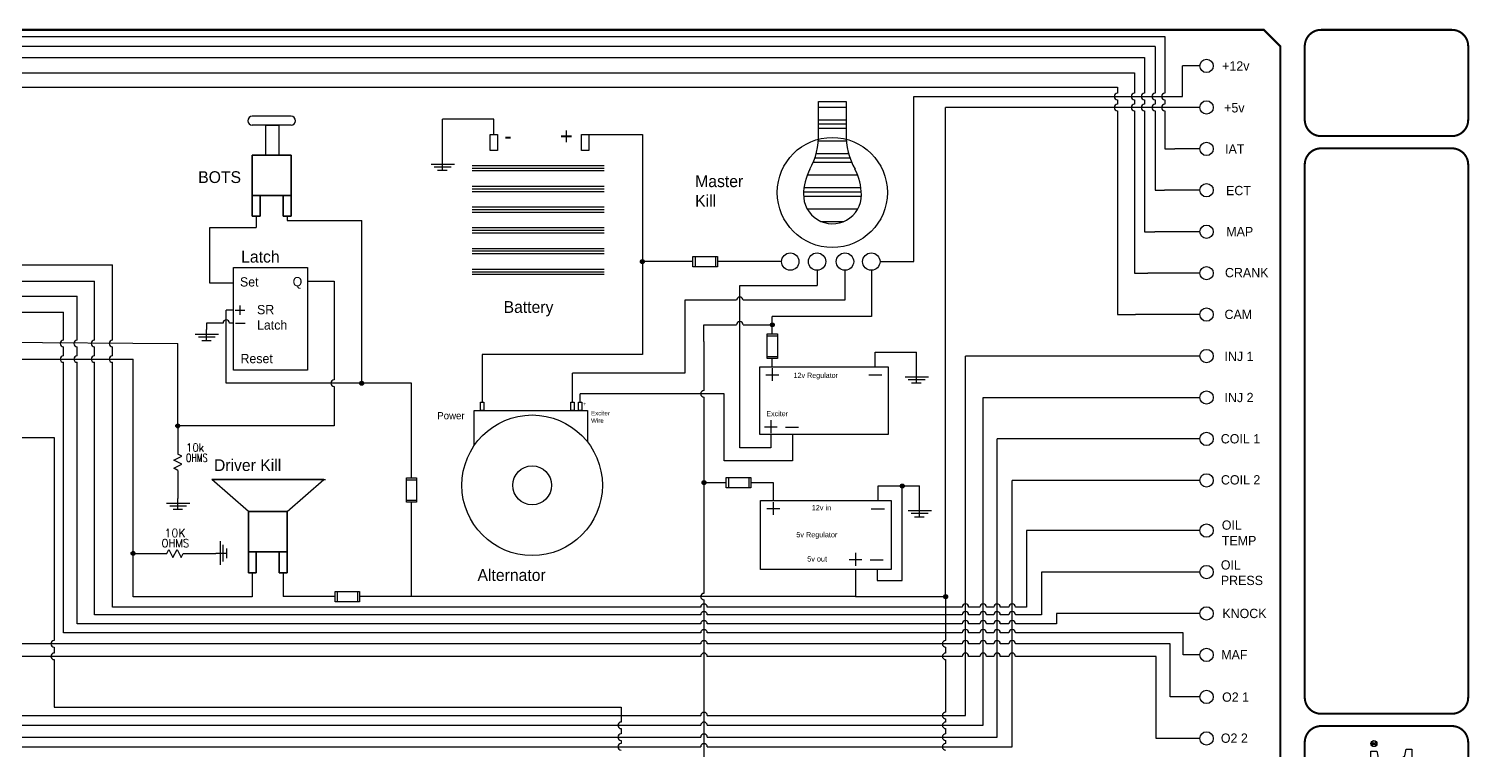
# Model space of a CAD drawing. Header units: inches. Extents: x 0 to 69.5, y 0 to 22.4.
# Drawn here: x 11.45 to 33.48, y 11.41 to 22.44 of the extents above; entities that cross this region are included whole.
import ezdxf
from ezdxf.enums import TextEntityAlignment as Align

# ---------------------------------------------------------------- set-up
doc = ezdxf.new("R2010")
doc.units = ezdxf.units.IN
doc.header["$MEASUREMENT"] = 0
for name, color, linetype in [('Analog', 50, 'Continuous'), ('Annotate', 50, 'Continuous'), ('Digital', 170, 'Continuous'), ('High current', 140, 'Continuous'), ('LAYER_1', 160, 'Continuous'), ('MISC', 7, 'Continuous'), ('Power 12v', 10, 'Continuous'), ('Power 5v', 20, 'Continuous'), ('SYMS', 7, 'Continuous'), ('TAGS', 7, 'Continuous'), ('TITLE', 7, 'Continuous'), ('WIRES', 7, 'Continuous')]:
    doc.layers.add(name, color=color, linetype=linetype)
doc.styles.add('WD', font='romans.shx')

# ---------------------------------------------------------------- blocks, each defined once
blk = doc.blocks.new('AI9-BLK2')
at = {"layer": 'LAYER_1', "color": 7}
blk.add_circle((0, 0), 2.03, dxfattribs=at)
blk.add_open_spline([(1.73, 0), (1.73, -1.02), (0.99, -1.75), (-0.01, -1.75), (-0.99, -1.75), (-1.73, -1.02), (-1.73, 0), (-1.73, 1.01), (-0.99, 1.75), (-0.01, 1.75), (0.99, 1.75), (1.73, 1.01), (1.73, 0)], degree=3, knots=[0, 0, 0, 0, 1, 1, 1, 2, 2, 2, 3, 3, 3, 4, 4, 4, 4], dxfattribs=at)
blk = doc.blocks.new('AI9-BLK1')
at = {"layer": 'LAYER_1', "color": 7}
for points, knots in [([(0.67, -1.05), (0.67, -1.05), (0.18, -0.36), (0.18, -0.36), (0.09, -0.24), (0.03, -0.15), (-0.06, -0.08), (0.29, -0.04), (0.5, 0.15), (0.5, 0.46), (0.5, 0.77), (0.28, 1.05), (-0.15, 1.05), (-0.15, 1.05), (-0.84, 1.05), (-0.84, 1.05), (-0.84, 1.05), (-0.84, -1.05), (-0.84, -1.05), (-0.84, -1.05), (-0.54, -1.05), (-0.54, -1.05), (-0.54, -1.05), (-0.54, -0.11), (-0.54, -0.11), (-0.37, -0.11), (-0.31, -0.16), (-0.2, -0.31), (-0.2, -0.31), (0.3, -1.05), (0.3, -1.05), (0.3, -1.05), (0.67, -1.05), (0.67, -1.05)], [0, 0, 0, 0, 1, 1, 1, 2, 2, 2, 3, 3, 3, 4, 4, 4, 5, 5, 5, 6, 6, 6, 7, 7, 7, 8, 8, 8, 9, 9, 9, 10, 10, 10, 11, 11, 11, 11]), ([(0.17, 0.46), (0.17, 0.16), (-0.08, 0.13), (-0.32, 0.13), (-0.32, 0.13), (-0.54, 0.13), (-0.54, 0.13), (-0.54, 0.13), (-0.54, 0.79), (-0.54, 0.79), (-0.54, 0.79), (-0.22, 0.79), (-0.22, 0.79), (0.06, 0.79), (0.17, 0.66), (0.17, 0.46)], [0, 0, 0, 0, 1, 1, 1, 2, 2, 2, 3, 3, 3, 4, 4, 4, 5, 5, 5, 5])]:
    blk.add_open_spline(points, degree=3, knots=knots, dxfattribs=at)
blk = doc.blocks.new('LOGO')
for points, knots in [([(147.12, 4.68), (147.07, 5.37), (147.05, 6.12), (147.05, 6.92), (147.05, 6.92), (147.05, 41.08), (147.05, 41.08), (143.39, 41.25), (139.27, 41.02), (136.06, 40.68), (136.06, 40.68), (136.06, 36.96), (136.06, 36.96), (137.72, 36.84), (139.61, 36.61), (140.98, 36.38), (140.98, 36.38), (140.99, 36.38), (140.99, 36.38), (140.99, 36.38), (140.99, 26.2), (140.99, 26.2), (139.96, 27.06), (137.95, 28.38), (134.29, 28.38), (127.26, 28.38), (121.99, 22.6), (121.99, 13.79), (121.99, 4.52), (126.57, -0.69), (133.38, -0.69), (137.1, -0.69), (139.61, 1.09), (141.27, 3.09), (141.33, 2.12), (141.61, 0.63), (141.84, 0), (145.22, -0.17), (148.71, 0.06), (151.68, 0.4), (151.68, 0.4), (151.68, 4.12), (151.68, 4.12), (150.22, 4.23), (148.43, 4.45), (147.12, 4.68)], [0, 0, 0, 0, 1, 1, 1, 2, 2, 2, 3, 3, 3, 4, 4, 4, 5, 5, 5, 6, 6, 6, 7, 7, 7, 8, 8, 8, 9, 9, 9, 10, 10, 10, 11, 11, 11, 12, 12, 12, 13, 13, 13, 14, 14, 14, 15, 15, 15, 15]), ([(229.37, 4.57), (229.37, 4.57), (221.51, 15.23), (221.51, 15.23), (221.51, 15.23), (227.98, 23.01), (227.98, 23.01), (229.35, 23.12), (231.27, 23.34), (232.41, 23.63), (232.41, 23.63), (232.41, 27.69), (232.41, 27.69), (232.41, 27.69), (225.02, 27.69), (225.02, 27.69), (225.02, 27.69), (215.2, 15.61), (215.2, 15.61), (215.2, 15.61), (215.2, 41.19), (215.2, 41.19), (211.84, 41.34), (208.17, 41.17), (205.13, 40.88), (205.13, 40.88), (205.13, 36.94), (205.13, 36.94), (206.54, 36.82), (208.02, 36.64), (209.13, 36.45), (209.13, 36.45), (209.13, 4.51), (209.13, 4.51), (207.75, 4.41), (206.35, 4.21), (205.07, 3.95), (205.07, 3.95), (205.07, 0), (205.07, 0), (205.07, 0), (215.2, 0), (215.2, 0), (215.2, 0), (215.2, 14.46), (215.2, 14.46), (215.2, 14.46), (225.55, 0), (225.55, 0), (225.55, 0), (233.71, 0), (233.71, 0), (233.71, 0), (233.71, 3.82), (233.71, 3.82), (232.17, 4.17), (230.63, 4.4), (229.37, 4.57)], [0, 0, 0, 0, 1, 1, 1, 2, 2, 2, 3, 3, 3, 4, 4, 4, 5, 5, 5, 6, 6, 6, 7, 7, 7, 8, 8, 8, 9, 9, 9, 10, 10, 10, 11, 11, 11, 12, 12, 12, 13, 13, 13, 14, 14, 14, 15, 15, 15, 16, 16, 16, 17, 17, 17, 18, 18, 18, 19, 19, 19, 19]), ([(35.2, 4.35), (35.2, 4.35), (22.07, 38.1), (22.07, 38.1), (22.07, 38.1), (16.08, 38.1), (16.08, 38.1), (16.08, 38.1), (3.2, 4.35), (3.2, 4.35), (2.17, 4.23), (0.92, 4), (0, 3.72), (0, 3.72), (0, 0), (0, 0), (0, 0), (13.72, 0), (13.72, 0), (13.72, 0), (13.72, 3.72), (13.72, 3.72), (12.41, 4), (10.86, 4.29), (9.49, 4.4), (9.49, 4.4), (11.09, 8.81), (11.09, 8.81), (11.09, 8.81), (26.77, 8.81), (26.77, 8.81), (26.77, 8.81), (28.39, 4.35), (28.39, 4.35), (27.02, 4.23), (25.77, 4), (24.51, 3.72), (24.51, 3.72), (24.51, 0), (24.51, 0), (24.51, 0), (38.69, 0), (38.69, 0), (38.69, 0), (38.69, 3.72), (38.69, 3.72), (37.89, 3.95), (36, 4.35), (35.2, 4.35)], [0, 0, 0, 0, 1, 1, 1, 2, 2, 2, 3, 3, 3, 4, 4, 4, 5, 5, 5, 6, 6, 6, 7, 7, 7, 8, 8, 8, 9, 9, 9, 10, 10, 10, 11, 11, 11, 12, 12, 12, 13, 13, 13, 14, 14, 14, 15, 15, 15, 16, 16, 16, 16]), ([(12.84, 13.84), (12.84, 13.84), (16.64, 24.31), (16.64, 24.31), (17.79, 27.46), (18.19, 28.83), (18.82, 30.89), (18.82, 30.89), (18.93, 30.89), (18.93, 30.89), (19.56, 28.89), (19.96, 27.52), (21.1, 24.31), (21.1, 24.31), (24.91, 13.84), (24.91, 13.84), (24.91, 13.84), (12.84, 13.84), (12.84, 13.84)], [0, 0, 0, 0, 1, 1, 1, 2, 2, 2, 3, 3, 3, 4, 4, 4, 5, 5, 5, 6, 6, 6, 6]), ([(70.82, 23.06), (70.82, 23.06), (70.82, 27.69), (70.82, 27.69), (70.82, 27.69), (75.28, 27.69), (75.28, 27.69), (75.28, 27.69), (75.28, 34.33), (75.28, 34.33), (75.28, 34.33), (81.35, 36.24), (81.35, 36.24), (81.35, 36.24), (81.35, 27.69), (81.35, 27.69), (81.35, 27.69), (88.04, 27.69), (88.04, 27.69), (88.04, 27.69), (88.04, 23.06), (88.04, 23.06), (88.04, 23.06), (81.35, 23.06), (81.35, 23.06), (81.35, 23.06), (81.35, 8.35), (81.35, 8.35), (81.35, 5.61), (82.09, 4.35), (84.32, 4.35), (85.98, 4.35), (87.47, 5.15), (87.98, 5.49), (87.98, 5.49), (89.7, 0.92), (89.7, 0.92), (88.67, 0.34), (86.5, -0.69), (83.24, -0.69), (77.57, -0.69), (75.28, 2.4), (75.28, 7.38), (75.28, 7.38), (75.28, 23.06), (75.28, 23.06), (75.28, 23.06), (70.82, 23.06), (70.82, 23.06)], [0, 0, 0, 0, 1, 1, 1, 2, 2, 2, 3, 3, 3, 4, 4, 4, 5, 5, 5, 6, 6, 6, 7, 7, 7, 8, 8, 8, 9, 9, 9, 10, 10, 10, 11, 11, 11, 12, 12, 12, 13, 13, 13, 14, 14, 14, 15, 15, 15, 16, 16, 16, 16]), ([(59.65, -0.06), (59.48, 0.63), (59.2, 2.57), (59.14, 3.83), (57.76, 2), (54.9, -0.74), (50.21, -0.74), (44.21, -0.74), (41.98, 3.15), (41.98, 8.07), (41.98, 8.07), (41.98, 22.94), (41.98, 22.94), (40.6, 23.17), (38.77, 23.4), (37.34, 23.51), (37.34, 23.51), (37.34, 27.29), (37.34, 27.29), (40.32, 27.57), (44.38, 27.8), (48.04, 27.63), (48.04, 27.63), (48.04, 9.33), (48.04, 9.33), (48.04, 6.24), (49.13, 4.46), (52.27, 4.46), (55.76, 4.46), (58.39, 7.89), (58.97, 8.64), (58.97, 8.64), (58.97, 23), (58.97, 23), (57.76, 23.17), (56.05, 23.4), (54.62, 23.51), (54.62, 23.51), (54.62, 27.29), (54.62, 27.29), (57.59, 27.69), (61.54, 27.8), (65.03, 27.69), (65.03, 27.69), (65.03, 4.63), (65.03, 4.63), (66.35, 4.4), (68.12, 4.18), (69.61, 4.06), (69.61, 4.06), (69.61, 0.34), (69.61, 0.34), (66.69, 0), (62.97, -0.23), (59.65, -0.06)], [0, 0, 0, 0, 1, 1, 1, 2, 2, 2, 3, 3, 3, 4, 4, 4, 5, 5, 5, 6, 6, 6, 7, 7, 7, 8, 8, 8, 9, 9, 9, 10, 10, 10, 11, 11, 11, 12, 12, 12, 13, 13, 13, 14, 14, 14, 15, 15, 15, 16, 16, 16, 17, 17, 17, 18, 18, 18, 18]), ([(104.75, -0.69), (95.2, -0.69), (91.36, 6.98), (91.36, 13.79), (91.36, 20.6), (95.08, 28.38), (104.64, 28.38), (114.13, 28.38), (118.31, 20.77), (118.31, 13.96), (118.31, 7.21), (114.25, -0.69), (104.75, -0.69)], [0, 0, 0, 0, 1, 1, 1, 2, 2, 2, 3, 3, 3, 4, 4, 4, 4]), ([(104.52, 23.63), (99.6, 23.63), (97.77, 19.45), (97.77, 13.96), (97.77, 8.47), (99.89, 4.12), (104.81, 4.12), (109.78, 4.12), (111.84, 8.24), (111.84, 13.79), (111.84, 19.28), (109.5, 23.63), (104.52, 23.63)], [0, 0, 0, 0, 1, 1, 1, 2, 2, 2, 3, 3, 3, 4, 4, 4, 4]), ([(140.99, 7.61), (140.3, 6.69), (138.18, 4.35), (135.04, 4.35), (130.46, 4.35), (128.46, 8.12), (128.46, 13.84), (128.46, 19.62), (130.92, 23.46), (135.38, 23.46), (138.3, 23.46), (139.9, 22.31), (140.99, 21.34), (140.99, 21.34), (140.99, 7.61), (140.99, 7.61)], [0, 0, 0, 0, 1, 1, 1, 2, 2, 2, 3, 3, 3, 4, 4, 4, 5, 5, 5, 5]), ([(167.59, 4.06), (171.42, 4.06), (173.77, 5.49), (175.03, 6.24), (175.03, 6.24), (177.14, 2.06), (177.14, 2.06), (175.54, 1.09), (172.57, -0.69), (167.19, -0.69), (158.15, -0.69), (153.35, 5.49), (153.35, 14.02), (153.35, 22.48), (158.9, 28.38), (166.45, 28.38), (174.57, 28.38), (178.75, 22.48), (177.89, 12.93), (177.89, 12.93), (159.75, 12.93), (159.75, 12.93), (160.04, 7.89), (162.33, 4.06), (167.59, 4.06)], [0, 0, 0, 0, 1, 1, 1, 2, 2, 2, 3, 3, 3, 4, 4, 4, 5, 5, 5, 6, 6, 6, 7, 7, 7, 8, 8, 8, 8]), ([(172, 17.28), (171.88, 20.77), (170.39, 23.74), (166.33, 23.74), (162.61, 23.74), (160.55, 21.22), (159.92, 17.28), (159.92, 17.28), (172, 17.28), (172, 17.28)], [0, 0, 0, 0, 1, 1, 1, 2, 2, 2, 3, 3, 3, 3]), ([(193.34, 16.37), (190.23, 17.59), (187.77, 18.32), (187.77, 20.51), (187.77, 22.57), (189.85, 23.75), (192.61, 23.75), (194.13, 23.75), (195.63, 23.45), (196.75, 23.05), (196.92, 21.88), (197.07, 20.09), (197.32, 19.59), (197.32, 19.59), (201.33, 19.59), (201.33, 19.59), (201.33, 19.59), (201.33, 26.12), (201.33, 26.12), (200.23, 26.79), (197.13, 28.37), (192.35, 28.37), (186.46, 28.37), (182.17, 24.96), (182.17, 20.07), (182.17, 15.66), (184.93, 13.39), (189.13, 11.89), (193.39, 10.37), (196.74, 9.33), (196.74, 7.16), (196.74, 5.06), (194.96, 3.86), (191.41, 3.86), (189.95, 3.86), (188.14, 4.14), (187.03, 4.55), (186.85, 5.85), (186.59, 7.84), (186.3, 8.37), (186.3, 8.37), (182.29, 8.37), (182.29, 8.37), (182.29, 8.37), (182.29, 1.6), (182.29, 1.6), (182.29, 1.6), (182.29, 1.6), (182.29, 1.6), (184.06, 0.46), (187.46, -0.76), (191.78, -0.76), (198.3, -0.76), (202.45, 2.57), (202.45, 7.83), (202.45, 12.53), (197.83, 14.62), (193.34, 16.37)], [0, 0, 0, 0, 1, 1, 1, 2, 2, 2, 3, 3, 3, 4, 4, 4, 5, 5, 5, 6, 6, 6, 7, 7, 7, 8, 8, 8, 9, 9, 9, 10, 10, 10, 11, 11, 11, 12, 12, 12, 13, 13, 13, 14, 14, 14, 15, 15, 15, 16, 16, 16, 17, 17, 17, 18, 18, 18, 19, 19, 19, 19])]:
    blk.add_open_spline(points, degree=3, knots=knots)
for name, p in [('AI9-BLK2', (237.56, 25.66)), ('AI9-BLK1', (237.76, 25.67))]:
    blk.add_blockref(name, p)
blk = doc.blocks.new('driverkillswitch')
for p, q in [((1.282, 1.585), (-0.621, 1.585)), ((0, 1.045), (-0.621, 1.585)), ((-0.621, 1.585), (1.31, 1.585)), ((0.661, 1.045), (1.282, 1.585))]:
    blk.add_line(p, q)
for points in [[(0, 1.045), (0.661, 1.045), (0.661, 0.357), (0, 0.357)], [(0.661, 1.045), (0, 1.045), (0, 0.357), (0.661, 0.357)], [(0, 0.357), (0.134, 0.357), (0.134, 0), (0, 0)], [(0.134, 0.357), (0, 0.357), (0, 0), (0.134, 0)], [(0.527, 0.357), (0.661, 0.357), (0.661, 0), (0.527, 0)], [(0.661, 0.357), (0.527, 0.357), (0.527, 0), (0.661, 0)]]:
    blk.add_lwpolyline(points, close=True)
blk = doc.blocks.new('latch')
for p, q in [((0.175, -0.676), (0.177, -0.836)), ((0.096, -0.757), (0.258, -0.757)), ((0.1, -0.978), (0.264, -0.978))]:
    blk.add_line(p, q)
blk.add_lwpolyline([(0.069, -0.029), (1.322, -0.029), (1.322, -1.774), (0.069, -1.774)], close=True)
at = {"attachment_point": 1}
for s, width, insert, char_height in [('Set', 0.71646, (0.177, -0.196), 0.1571), ('Q', 0.71646, (1.072, -0.192), 0.157), ('SR \\PLatch', 1.42719, (0.467, -0.667), 0.1571), ('Reset', 0.63335, (0.186, -1.499), 0.1571)]:
    blk.add_mtext_dynamic_manual_height_columns(s, width=width, gutter_width=1, heights=[0], dxfattribs=dict(at, insert=insert, char_height=char_height))
blk = doc.blocks.new('bots')
for p, q in [((0.662, 1.704), (-0.004, 1.704)), ((0.658, 1.546), (0, 1.546))]:
    blk.add_line(p, q)
for points in [[(0.229, 1.546), (0.452, 1.546), (0.452, 1.04), (0.229, 1.04)], [(0, 1.04), (0.658, 1.04), (0.658, 0.355), (0, 0.355)], [(0.658, 1.04), (0, 1.04), (0, 0.355), (0.658, 0.355)], [(0, 0.355), (0.133, 0.355), (0.133, 0), (0, 0)], [(0.133, 0.355), (0, 0.355), (0, 0), (0.133, 0)], [(0.525, 0.355), (0.658, 0.355), (0.658, 0), (0.525, 0)], [(0.658, 0.355), (0.525, 0.355), (0.525, 0), (0.658, 0)]]:
    blk.add_lwpolyline(points, close=True)
for centre, start, end in [((0.003, 1.625), 94.7584, 267.8755), ((0.655, 1.625), 272.1245, 85.2416)]:
    blk.add_arc(centre, 0.079, start, end)
blk = doc.blocks.new('batter')
at = {"layer": 'Power 12v'}
h = blk.add_hatch(dxfattribs=at)
h.set_pattern_fill('PLAST', color=256)
h.set_pattern_definition([(0, (-1.2027, -19.2586), (0, 0.25), []), (0, (-1.2027, -19.22734), (0, 0.25), []), (0, (-1.2027, -19.1961), (0, 0.25), [])])
h.paths.add_polyline_path([(1.596, 1.627), (0, 1.627), (0, 0), (1.596, 0)])
for points in [[(0.219, 1.818), (0.307, 1.818), (0.307, 1.627), (0.219, 1.627)], [(1.323, 1.818), (1.411, 1.818), (1.411, 1.627), (1.323, 1.627)]]:
    blk.add_lwpolyline(points, close=True, dxfattribs=at)
at = {"layer": 'Power 12v', "color": 18, "true_color": 0x000000, "insert": (0.39, 1.902), "char_height": 0.2, "attachment_point": 1}
blk.add_mtext_dynamic_manual_height_columns('-', width=0.76701, gutter_width=1, heights=[0], dxfattribs=at)
at = {"layer": 'Power 12v', "insert": (1.06, 1.9), "char_height": 0.2, "attachment_point": 1}
blk.add_mtext_dynamic_manual_height_columns('+', width=1.07569, gutter_width=1, heights=[0], dxfattribs=at)
blk = doc.blocks.new('KILLL')
h = blk.add_hatch()
h.set_pattern_fill('PLASTI', color=256, scale=1.605277)
h.set_pattern_definition([(0, (-16.73824, -29.14564), (0, 0.401319), []), (0, (-16.73824, -29.09547), (0, 0.401319), []), (0, (-16.73824, -29.0453), (0, 0.401319), []), (0, (-16.73824, -28.8948), (0, 0.401319), [])])
h.paths.add_polyline_path([(0.26, 0.803, 0.004488), (0.26, 0.791, 1), (0.946, 0.791, 0.004488), (0.945, 0.803, 0.96556)])
h.paths.add_polyline_path([(0.766, 1.469), (0.766, 1.134), (0.603, 1.134, -0.403988), (0.945, 0.803, 0.113746), (0.87, 1.094, -0.121129)])
h.paths.add_polyline_path([(0.603, 1.134), (0.439, 1.134), (0.439, 1.469, -0.121129), (0.335, 1.094, 0.113746), (0.26, 0.803, -0.403988)])
h.paths.add_polyline_path([(0.766, 1.469, -0.014513), (0.766, 1.516), (0.766, 1.898), (0.439, 1.898), (0.439, 1.516, -0.014513), (0.439, 1.469), (0.439, 1.134), (0.766, 1.134)])
h = blk.add_hatch()
h.set_pattern_fill('PLAST', color=256, scale=1.605277)
h.set_pattern_definition([(0, (-16.73824, -29.14564), (0, 0.401319), []), (0, (-16.73824, -29.09547), (0, 0.401319), []), (0, (-16.73824, -29.0453), (0, 0.401319), [])])
h.paths.add_polyline_path([(0.766, 1.469, -0.014513), (0.766, 1.516), (0.766, 1.898), (0.439, 1.898), (0.439, 1.516, -0.014513), (0.439, 1.469), (0.439, 1.134), (0.766, 1.134)])
blk.add_lwpolyline([(0.439, 1.443), (0.439, 1.898), (0.766, 1.898), (0.766, 1.454)])
for centre, radius in [((0.601, 0.819), 0.652), ((0.103, 0), 0.103), ((0.42, 0), 0.103), ((0.751, 0), 0.103), ((1.063, 0), 0.103)]:
    blk.add_circle(centre, radius)
for centre, radius, start, end in [((-0.375, 1.492), 0.814, 330.711, 1.6629), ((1.58, 1.492), 0.814, 178.3371, 209.289), ((0.929, 0.785), 0.669, 152.5248, 179.5105), ((0.276, 0.785), 0.669, 0.4895, 27.4752), ((0.603, 0.791), 0.343, 177.9682, 0)]:
    blk.add_arc(centre, radius, start, end)
blk = doc.blocks.new('ALTernator')
blk.add_lwpolyline([(-0.538, 1.014), (-0.538, 1.343), (0.511, 1.343), (0.511, 1.051)])
for points in [[(-0.448, 1.343), (-0.479, 1.343), (-0.479, 1.42), (-0.448, 1.42)], [(0.39, 1.343), (0.359, 1.343), (0.359, 1.42), (0.39, 1.42)], [(0.461, 1.343), (0.43, 1.343), (0.43, 1.42), (0.461, 1.42)]]:
    blk.add_lwpolyline(points, close=True)
for radius in [0.65, 0.18]:
    blk.add_circle((0, 0.65), radius)
at = {"attachment_point": 1}
for s, width, insert, char_height in [('+', 0.3467, (0.472, 1.421), 0.0351), ('Exciter\\PWire', 0.38465, (0.545, 1.338), 0.0414), ('Power', 0.17286, (-0.878, 1.327), 0.0668)]:
    blk.add_mtext_dynamic_manual_height_columns(s, width=width, gutter_width=1, heights=[0], dxfattribs=dict(at, insert=insert, char_height=char_height))
blk = doc.blocks.new('5v reg')
for p, q in [((0.101, 0.976), (0.311, 0.976)), ((0.204, 1.081), (0.206, 0.874)), ((1.781, 0.974), (1.993, 0.974)), ((1.525, 0.263), (1.527, 0.058)), ((1.424, 0.16), (1.63, 0.16)), ((1.762, 0.154), (1.971, 0.154))]:
    blk.add_line(p, q)
blk.add_lwpolyline([(0, 1.104), (2.098, 1.104), (2.098, 0), (0, 0)], close=True)
at = {"layer": 'Annotate', "attachment_point": 1}
for s, insert, char_height in [('12v in', (0.824, 1.033), 0.0842), ('5v Regulator', (0.576, 0.599), 0.08419), ('5v out', (0.752, 0.21), 0.0842)]:
    blk.add_mtext_dynamic_manual_height_columns(s, width=1.49694, gutter_width=1, heights=[0], dxfattribs=dict(at, insert=insert, char_height=char_height))
blk = doc.blocks.new('12v reg')
for p, q in [((0.099, 0.96), (0.306, 0.96)), ((0.2, 1.063), (0.202, 0.859)), ((1.752, 0.958), (1.96, 0.958)), ((0.075, 0.123), (0.281, 0.123)), ((0.176, 0.227), (0.178, 0.022)), ((0.413, 0.118), (0.622, 0.118))]:
    blk.add_line(p, q)
blk.add_lwpolyline([(0, 1.086), (2.064, 1.086), (2.064, 0), (0, 0)], close=True)
at = {"layer": 'Annotate', "char_height": 0.0828, "attachment_point": 1}
for s, insert in [('12v Regulator', (0.544, 0.991)), ('Exciter', (0.105, 0.376))]:
    blk.add_mtext_dynamic_manual_height_columns(s, width=1.49694, gutter_width=1, heights=[0], dxfattribs=dict(at, insert=insert))
blk = doc.blocks.new('Ground')
at = {"layer": 'WIRES'}
for p, q in [((0, -0.164), (0, 0)), ((-0.173, -0.07), (0.185, -0.07)), ((-0.124, -0.112), (0.133, -0.112)), ((-0.073, -0.164), (0.073, -0.164))]:
    blk.add_line(p, q, dxfattribs=at)
blk = doc.blocks.new('Node')
at = {"layer": 'WIRES'}
blk.add_circle((0, 0.322), 0.322, dxfattribs=at)
blk = doc.blocks.new('WDDOT')
for radius in [0.03, 0.0187, 0.00929]:
    blk.add_circle((0, 0), radius)
blk = doc.blocks.new('HFU0')
for p, q in [((-0.188, -0.078), (-0.188, 0.078)), ((-0.188, 0.078), (0.188, 0.078)), ((-0.156, 0.078), (-0.156, -0.078)), ((0.156, 0.078), (0.156, -0.078)), ((0.188, 0.078), (0.188, -0.078)), ((0.188, -0.078), (-0.188, -0.078))]:
    blk.add_line(p, q)
at = {"style": 'WD', "width": 0.7}
for tag, p in [('INST', (0, 0.257)), ('LOC', (0, 0.172)), ('DESC1', (0.007, -0.2)), ('DESC2', (0.007, -0.294)), ('DESC3', (0.007, -0.379))]:
    blk.add_attdef(tag, text='', height=0.0625, dxfattribs=at).set_placement(p, align=Align.CENTER)
at = {"style": 'WD', "flags": 1}
for tag, p in [('X4TERM01', (-0.188, 0)), ('X1TERM02', (0.188, 0))]:
    blk.add_attdef(tag, p, '', height=0.01, dxfattribs=at)
at = {"style": 'WD', "width": 0.7}
blk.add_attdef('RATING1', text='', height=0.0938, dxfattribs=at).set_placement((0, 0), align=Align.MIDDLE_CENTER)
at = {"linetype": 'Continuous', "style": 'WD', "flags": 9}
for tag, p in [('ASSYCODE', (0.156, 0.118)), ('MFG', (0.156, 0.083)), ('CAT', (0.156, 0.102))]:
    blk.add_attdef(tag, text='', height=0.01, dxfattribs=at).set_placement(p, align=Align.CENTER)
at = {"linetype": 'Continuous', "style": 'WD', "flags": 8}
blk.add_attdef('TERM01', text='', height=0.0625, dxfattribs=at).set_placement((-0.25, -0.016), align=Align.TOP_RIGHT)
blk.add_attdef('TERM02', text='', height=0.0625, dxfattribs=at).set_placement((0.25, -0.016), align=Align.TOP_LEFT)
blk = doc.blocks.new('VFU0')
for p, q in [((-0.078, -0.188), (-0.078, 0.188)), ((-0.078, 0.188), (0.078, 0.188)), ((-0.078, 0.156), (0.078, 0.156)), ((0.078, 0.188), (0.078, -0.188)), ((-0.078, -0.156), (0.078, -0.156)), ((0.078, -0.188), (-0.078, -0.188))]:
    blk.add_line(p, q)
at = {"linetype": 'Continuous', "style": 'WD'}
for tag, height, flags, p in [('TERM01', 0.0625, 8, (-0.055, 0.207)), ('ASSYCODE', 0.01, 9, (-0.078, -0.105)), ('MFG', 0.01, 9, (-0.08, -0.088)), ('CAT', 0.01, 9, (-0.08, -0.073))]:
    blk.add_attdef(tag, text='', height=height, dxfattribs=dict(at, flags=flags)).set_placement(p, align=Align.RIGHT)
at = {"style": 'WD', "width": 0.7}
for tag, p in [('INST', (0.185, 0.163)), ('LOC', (0.185, 0.078)), ('DESC1', (0.18, -0.103)), ('DESC2', (0.18, -0.197)), ('DESC3', (0.18, -0.281))]:
    blk.add_attdef(tag, p, '', height=0.0625, dxfattribs=at)
blk.add_attdef('RATING1', text='', height=0.0938, rotation=90, dxfattribs=at).set_placement((0, 0), align=Align.MIDDLE_CENTER)
at = {"color": 7, "style": 'WD', "flags": 1}
for tag, p in [('X2TERM01', (0, 0.188)), ('X8TERM02', (0, -0.188))]:
    blk.add_attdef(tag, p, '', height=0.01, dxfattribs=at)
at = {"linetype": 'Continuous', "style": 'WD', "flags": 8}
blk.add_attdef('TERM02', text='', height=0.0625, dxfattribs=at).set_placement((-0.041, -0.213), align=Align.TOP_RIGHT)
at = {"style": 'WD', "flags": 9}
blk.add_attdef('FAMILY', text='', height=0.01, dxfattribs=at).set_placement((-0.08, -0.036), align=Align.RIGHT)
blk = doc.blocks.new('VRE1')
for p, q in [((-0.062, 0.031), (0.062, 0.094)), ((0.062, -0.031), (-0.062, 0.031)), ((0.062, 0.094), (0, 0.125)), ((-0.062, -0.094), (0.062, -0.031)), ((0, -0.125), (-0.062, -0.094))]:
    blk.add_line(p, q)
at = {"style": 'WD'}
for tag, p, width in [('INST', (0.219, 0.488), 0.7), ('LOC', (0.219, 0.318), 0.7), ('TAG1', (0.127, 0.162), 0.9), ('RATING1', (0.125, 0.006), 0.7), ('RATING2', (0.125, -0.151), 0.7), ('DESC1', (0.129, -0.307), 0.7), ('DESC2', (0.129, -0.463), 0.7)]:
    blk.add_attdef(tag, p, '', height=0.125, dxfattribs=dict(at, width=width))
at = {"linetype": 'Continuous', "style": 'WD', "flags": 8}
blk.add_attdef('TERM01', text='', height=0.125, dxfattribs=at).set_placement((-0.055, 0.144), align=Align.RIGHT)
at = {"style": 'WD', "flags": 9}
blk.add_attdef('FAMILY', (-0.184, 0.08), '', height=0.01, rotation=90, dxfattribs=at)
at = {"linetype": 'Continuous', "style": 'WD', "flags": 9}
for tag, p in [('CAT', (-0.139, 0.105)), ('MFG', (-0.12, 0.103)), ('ASSYCODE', (-0.094, 0.094))]:
    blk.add_attdef(tag, text='', height=0.01, rotation=90, dxfattribs=at).set_placement(p, align=Align.CENTER)
at = {"color": 7, "style": 'WD', "flags": 1}
for tag, p in [('X2TERM01', (0, 0.125)), ('X8TERM02', (0, -0.125))]:
    blk.add_attdef(tag, p, '', height=0.0125, dxfattribs=at)
at = {"linetype": 'Continuous', "style": 'WD', "flags": 8}
blk.add_attdef('TERM02', text='', height=0.125, dxfattribs=at).set_placement((-0.041, -0.151), align=Align.TOP_RIGHT)
blk = doc.blocks.new('HRE1')
for p, q in [((-0.125, 0), (-0.094, 0.062)), ((-0.094, 0.062), (-0.031, -0.062)), ((-0.031, -0.062), (0.031, 0.062)), ((0.031, 0.062), (0.094, -0.062)), ((0.094, -0.062), (0.125, 0))]:
    blk.add_line(p, q)
at = {"style": 'WD'}
for tag, width, p in [('INST', 0.7, (0, 0.888)), ('DESC1', 0.7, (0, 0.562)), ('LOC', 0.7, (0, 0.719)), ('DESC2', 0.7, (0, 0.406)), ('RATING1', 0.9, (0.006, 0.094))]:
    blk.add_attdef(tag, text='', height=0.125, dxfattribs=dict(at, width=width)).set_placement(p, align=Align.CENTER)
blk.add_attdef('TAG1', text='', height=0.125, dxfattribs=at).set_placement((0, 0.25), align=Align.CENTER)
for tag, p, height, flags in [('X4TERM01', (-0.125, 0), 0.0125, 1), ('X1TERM02', (0.125, 0), 0.0125, 1), ('FAMILY', (0.205, 0.152), 0.01, 9)]:
    blk.add_attdef(tag, p, '', height=height, dxfattribs=dict(at, flags=flags))
at = {"linetype": 'Continuous', "style": 'WD', "flags": 9}
for tag, p in [('ASSYCODE', (0.219, 0.062)), ('MFG', (0.228, 0.089)), ('CAT', (0.23, 0.108))]:
    blk.add_attdef(tag, text='', height=0.01, dxfattribs=at).set_placement(p, align=Align.CENTER)
at = {"linetype": 'Continuous', "style": 'WD', "flags": 8}
blk.add_attdef('TERM01', text='', height=0.125, dxfattribs=at).set_placement((-0.219, -0.031), align=Align.TOP_RIGHT)
at = {"style": 'WD', "width": 0.9}
blk.add_attdef('RATING2', text='', height=0.125, dxfattribs=at).set_placement((0.006, -0.188), align=Align.TOP_CENTER)
at = {"linetype": 'Continuous', "style": 'WD', "flags": 8}
blk.add_attdef('TERM02', text='', height=0.125, dxfattribs=at).set_placement((0.219, -0.031), align=Align.TOP_LEFT)

msp = doc.modelspace()

# ---------------------------------------------------------------- linework, layer by layer
at = {"layer": 'Analog'}
for p, q in [((8.56, 22.324), (28.828, 22.324)), ((28.828, 22.324), (28.828, 21.459)), ((28.679, 22.174), (8.914, 22.174)), ((28.679, 22.174), (28.679, 21.459)), ((9.295, 22.002), (28.516, 22.002)), ((28.516, 22.002), (28.516, 21.459)), ((28.516, 21.359), (28.516, 21.291)), ((28.516, 21.191), (28.516, 19.34)), ((28.679, 21.359), (28.679, 21.291)), ((28.679, 21.191), (28.679, 19.974)), ((28.828, 21.359), (28.828, 21.291)), ((28.828, 21.191), (28.828, 20.607)), ((28.828, 20.607), (28.983, 20.607)), ((29.364, 20.607), (28.983, 20.607)), ((28.679, 19.974), (28.825, 19.974)), ((29.364, 19.974), (28.825, 19.974)), ((28.516, 19.34), (28.673, 19.34)), ((29.364, 19.34), (28.673, 19.34)), ((8.089, 18.834), (12.728, 18.834)), ((12.728, 17.68), (12.728, 18.834)), ((23.508, 18.751), (23.508, 18.52)), ((23.934, 18.751), (23.934, 18.291)), ((8.089, 18.587), (12.452, 18.586)), ((12.452, 17.68), (12.452, 18.586)), ((22.325, 17.06), (22.325, 18.52)), ((22.325, 18.52), (23.508, 18.52)), ((8.089, 18.354), (12.186, 18.354)), ((12.186, 17.68), (12.186, 18.354)), ((22.275, 18.291), (21.487, 18.291)), ((21.487, 18.291), (21.487, 17.175)), ((23.934, 18.291), (22.375, 18.291)), ((8.089, 18.114), (11.978, 18.109)), ((11.978, 17.68), (11.978, 18.109)), ((11.978, 17.443), (11.978, 17.58)), ((12.186, 17.443), (12.186, 17.58)), ((12.452, 17.443), (12.452, 17.58)), ((12.728, 17.443), (12.728, 17.58)), ((11.978, 13.206), (11.978, 17.343)), ((12.186, 13.344), (12.186, 17.343)), ((12.452, 13.484), (12.452, 17.343)), ((12.728, 13.601), (12.728, 17.343)), ((19.767, 16.736), (19.768, 17.175)), ((21.487, 17.175), (19.768, 17.175)), ((22.325, 16.034), (22.325, 17.06)), ((22.085, 16.862), (19.885, 16.862)), ((19.885, 16.733), (19.885, 16.862)), ((22.085, 15.839), (22.085, 16.862)), ((22.803, 16.24), (22.803, 16.034)), ((23.13, 16.24), (23.13, 15.839)), ((22.803, 16.034), (22.325, 16.034)), ((23.13, 15.839), (22.085, 15.839)), ((29.364, 14.77), (26.712, 14.77)), ((26.712, 14.77), (26.712, 13.601)), ((29.364, 14.136), (26.942, 14.136)), ((26.942, 14.136), (26.942, 13.484)), ((21.728, 13.484), (12.452, 13.484)), ((21.728, 13.601), (12.728, 13.601)), ((25.727, 13.601), (21.828, 13.601)), ((25.727, 13.484), (21.828, 13.484)), ((26, 13.601), (25.827, 13.601)), ((26, 13.484), (25.827, 13.484)), ((26.211, 13.601), (26.1, 13.601)), ((26.211, 13.484), (26.1, 13.484)), ((26.443, 13.601), (26.311, 13.601)), ((26.443, 13.484), (26.311, 13.484)), ((26.712, 13.601), (26.543, 13.601)), ((26.942, 13.484), (26.543, 13.484)), ((29.364, 13.503), (27.169, 13.503)), ((27.169, 13.503), (27.169, 13.344)), ((21.728, 13.344), (12.186, 13.344)), ((25.727, 13.344), (21.828, 13.344)), ((26, 13.344), (25.827, 13.344)), ((26.211, 13.344), (26.1, 13.344)), ((26.443, 13.344), (26.311, 13.344)), ((27.169, 13.344), (26.543, 13.344)), ((21.728, 13.039), (10.224, 13.039)), ((21.728, 13.206), (11.978, 13.206)), ((25.727, 13.207), (21.828, 13.206)), ((25.727, 13.039), (21.828, 13.039)), ((26, 13.207), (25.827, 13.207)), ((26, 13.039), (25.827, 13.039)), ((26.211, 13.207), (26.1, 13.207)), ((26.211, 13.039), (26.1, 13.039)), ((26.443, 13.207), (26.311, 13.207)), ((26.443, 13.039), (26.311, 13.039)), ((29.109, 13.206), (26.543, 13.207)), ((28.908, 13.039), (26.543, 13.039)), ((28.908, 12.226), (28.908, 13.039)), ((29.109, 12.869), (29.109, 13.206)), ((21.728, 12.847), (10.366, 12.847)), ((25.727, 12.847), (21.828, 12.847)), ((26, 12.847), (25.827, 12.847)), ((26.211, 12.847), (26.1, 12.847)), ((26.443, 12.847), (26.311, 12.847)), ((28.695, 12.847), (26.543, 12.847)), ((28.695, 11.592), (28.695, 12.847)), ((29.364, 12.869), (29.109, 12.869)), ((29.364, 12.226), (28.908, 12.226)), ((29.364, 11.592), (28.695, 11.592))]:
    msp.add_line(p, q, dxfattribs=at)
for centre, start, end in [((28.516, 21.409), 90, 270), ((28.679, 21.409), 90, 270), ((28.828, 21.409), 90, 270), ((28.516, 21.241), 90, 270), ((28.679, 21.241), 90, 270), ((28.828, 21.241), 90, 270), ((22.325, 18.291), 0, 180), ((11.978, 17.63), 90, 270), ((12.186, 17.63), 90, 270), ((12.452, 17.63), 90, 270), ((12.728, 17.63), 90, 270), ((11.978, 17.393), 90, 270), ((12.186, 17.393), 90, 270), ((12.452, 17.393), 90, 270), ((12.728, 17.393), 90, 270), ((21.778, 13.601), 0, 180), ((21.778, 13.484), 0, 180), ((25.777, 13.601), 0, 180), ((25.777, 13.484), 0, 180), ((26.05, 13.601), 0, 180), ((26.05, 13.484), 0, 180), ((26.261, 13.601), 0, 180), ((26.261, 13.484), 0, 180), ((26.493, 13.601), 0, 180), ((26.493, 13.484), 0, 180), ((21.778, 13.344), 0, 180), ((21.778, 13.206), 0, 180), ((25.777, 13.344), 0, 180), ((25.777, 13.207), 0, 180), ((26.05, 13.344), 0, 180), ((26.05, 13.207), 0, 180), ((26.261, 13.344), 0, 180), ((26.261, 13.207), 0, 180), ((26.493, 13.344), 0, 180), ((26.493, 13.207), 0, 180), ((25.777, 13.039), 0, 180), ((26.05, 13.039), 0, 180), ((26.261, 13.039), 0, 180), ((26.493, 13.039), 0, 180), ((25.777, 12.847), 0, 180), ((26.05, 12.847), 0, 180), ((26.261, 12.847), 0, 180), ((26.493, 12.847), 0, 180)]:
    msp.add_arc(centre, 0.05, start, end, dxfattribs=at)
at = {"layer": 'Digital'}
for p, q in [((9.652, 21.769), (28.363, 21.769)), ((28.363, 21.769), (28.363, 21.459)), ((10.012, 21.551), (28.105, 21.551)), ((28.105, 21.551), (28.105, 21.459)), ((28.105, 21.359), (28.105, 21.291)), ((28.105, 21.191), (28.105, 18.073)), ((28.363, 21.359), (28.363, 21.291)), ((28.363, 21.191), (28.363, 18.706)), ((15.71, 18.586), (16.118, 18.586)), ((16.118, 18.586), (16.118, 17.073)), ((28.363, 18.706), (28.566, 18.706)), ((29.364, 18.706), (28.566, 18.706)), ((28.105, 18.073), (28.378, 18.073)), ((29.364, 18.073), (28.378, 18.073)), ((10.152, 17.656), (13.728, 17.63)), ((13.728, 16.371), (13.728, 17.63)), ((10.48, 17.393), (13.044, 17.393)), ((13.044, 13.759), (13.044, 17.393)), ((16.118, 16.973), (16.118, 16.371)), ((16.118, 16.371), (13.728, 16.371)), ((10.554, 16.191), (11.837, 16.191)), ((11.837, 16.191), (11.837, 13.089)), ((14.867, 14.124), (14.867, 13.759)), ((14.867, 13.759), (13.044, 13.759)), ((11.837, 12.989), (11.837, 12.897)), ((11.837, 12.797), (11.837, 12.068)), ((11.837, 12.068), (20.511, 12.068)), ((20.511, 12.068), (20.511, 11.842)), ((20.511, 11.742), (20.511, 11.66)), ((20.511, 11.56), (20.511, 11.512))]:
    msp.add_line(p, q, dxfattribs=at)
for centre in [(28.105, 21.409), (28.363, 21.409), (28.105, 21.241), (28.363, 21.241), (16.118, 17.023), (11.837, 13.039), (11.837, 12.847), (20.511, 11.792), (20.511, 11.61), (20.511, 11.462)]:
    msp.add_arc(centre, 0.05, 90, 270, dxfattribs=at)
at = {"layer": 'High current'}
for p, q in [((25.777, 11.942), (25.777, 17.439)), ((29.364, 17.439), (25.777, 17.439)), ((26.05, 11.792), (26.05, 16.805)), ((26.05, 16.805), (29.364, 16.805)), ((26.261, 11.61), (26.261, 16.172)), ((29.364, 16.172), (26.261, 16.172)), ((29.364, 15.538), (26.493, 15.538)), ((26.493, 11.462), (26.493, 15.538)), ((9.936, 11.942), (21.728, 11.942)), ((21.828, 11.942), (25.777, 11.942)), ((9.777, 11.792), (21.728, 11.792)), ((21.828, 11.792), (26.05, 11.792)), ((9.413, 11.462), (21.728, 11.462)), ((9.6, 11.61), (21.728, 11.61)), ((21.828, 11.61), (26.261, 11.61)), ((21.828, 11.462), (26.493, 11.462))]:
    msp.add_line(p, q, dxfattribs=at)
for centre in [(21.778, 11.942), (21.778, 11.792), (21.778, 11.61), (21.778, 11.462)]:
    msp.add_arc(centre, 0.05, 0, 180, dxfattribs=at)
at = {"layer": 'Power 12v'}
for p, q in [((29.099, 21.409), (29.099, 21.875)), ((29.364, 21.875), (29.099, 21.875)), ((24.987, 18.883), (24.987, 21.409)), ((24.987, 21.409), (29.099, 21.409)), ((19.962, 20.826), (20.835, 20.826)), ((20.835, 20.826), (20.835, 17.465)), ((21.609, 18.883), (20.835, 18.883)), ((22.965, 18.883), (21.984, 18.883)), ((24.338, 18.751), (24.338, 18.044)), ((24.47, 18.883), (24.987, 18.883)), ((21.778, 17.659), (21.778, 17.916)), ((21.778, 17.916), (22.275, 17.916)), ((22.375, 17.916), (22.823, 17.916)), ((23.393, 18.044), (22.823, 18.044)), ((22.823, 17.778), (22.823, 18.044)), ((23.768, 18.044), (23.393, 18.044)), ((24.338, 18.044), (23.768, 18.044)), ((21.778, 17.659), (21.778, 16.912)), ((20.835, 17.465), (18.382, 17.465)), ((18.382, 17.465), (18.382, 16.736)), ((22.823, 17.274), (22.823, 17.403)), ((21.778, 16.812), (21.778, 15.504)), ((21.778, 15.504), (22.12, 15.504)), ((21.778, 15.504), (21.778, 14.844)), ((22.495, 15.504), (22.837, 15.504)), ((22.837, 15.504), (22.837, 15.228)), ((21.778, 14.844), (21.778, 14.469)), ((21.778, 14.469), (21.778, 13.81)), ((21.778, 13.71), (21.778, 11.308))]:
    msp.add_line(p, q, dxfattribs=at)
for centre, start, end in [((22.325, 17.916), 0, 180), ((21.778, 16.862), 90, 270), ((21.778, 13.76), 90, 270)]:
    msp.add_arc(centre, 0.05, start, end, dxfattribs=at)
at = {"layer": 'Power 5v'}
for p, q in [((25.475, 13.76), (25.475, 21.241)), ((29.13, 21.241), (25.475, 21.241)), ((29.364, 21.241), (29.13, 21.241)), ((14.217, 18.555), (14.217, 19.406)), ((14.217, 19.406), (14.928, 19.406)), ((14.928, 19.576), (14.928, 19.406)), ((15.4, 19.576), (15.4, 19.512)), ((15.4, 19.512), (16.541, 19.513)), ((16.541, 17.023), (16.541, 19.513)), ((14.582, 18.555), (14.217, 18.555)), ((14.47, 17.023), (14.47, 18.138)), ((14.582, 18.138), (14.47, 18.138)), ((17.303, 17.023), (14.47, 17.023)), ((17.303, 15.579), (17.303, 17.023)), ((17.303, 13.76), (17.303, 15.204)), ((15.342, 14.124), (15.342, 13.76)), ((24.095, 14.177), (24.095, 13.76)), ((16.135, 13.76), (15.342, 13.76)), ((17.303, 13.76), (16.51, 13.76)), ((24.095, 13.76), (17.303, 13.76)), ((24.095, 13.76), (25.475, 13.76)), ((25.475, 13.76), (25.475, 13.089)), ((25.475, 12.989), (25.475, 12.897)), ((25.475, 12.797), (25.475, 11.992)), ((25.475, 11.892), (25.475, 11.842)), ((25.475, 11.742), (25.475, 11.66)), ((25.475, 11.56), (25.475, 11.512))]:
    msp.add_line(p, q, dxfattribs=at)
for centre in [(25.475, 13.039), (25.475, 12.847), (25.475, 11.942), (25.475, 11.792), (25.475, 11.61), (25.475, 11.462)]:
    msp.add_arc(centre, 0.05, 90, 270, dxfattribs=at)
at = {"layer": 'TITLE'}
msp.add_line((30.594, 22.177), (30.594, 20.781), dxfattribs=at)
at = {"layer": 'TITLE', "const_width": 0.0312}
msp.add_lwpolyline([(30.594, 0.281), (30.594, 22.177), (30.344, 22.427), (0.281, 22.427), (0.031, 22.177), (0.031, 0.281), (0.281, 0.031), (30.344, 0.031)], close=True, dxfattribs=at)
for points in [[(31.219, 22.427, 0.414214), (30.969, 22.177, 0.414214)], [(33.469, 22.177, 0.414214), (33.219, 22.427, 0.414214)], [(30.969, 21.052, 0.414214), (31.219, 20.802, 0.414214)], [(33.219, 20.802, 0.414214), (33.469, 21.052, 0.414214)], [(31.219, 20.615, 0.414214), (30.969, 20.365, 0.414214)], [(33.469, 20.365, 0.414214), (33.219, 20.615, 0.414214)], [(30.969, 12.219, 0.414214), (31.219, 11.969, 0.414214)], [(33.219, 11.969, 0.414214), (33.469, 12.219, 0.414214)], [(31.219, 11.781, 0.414214), (30.969, 11.531, 0.414214)], [(33.469, 11.531, 0.414214), (33.219, 11.781, 0.414214)]]:
    msp.add_lwpolyline(points, format="xyb", dxfattribs=at)
for points in [[(33.219, 22.427), (31.219, 22.427)], [(30.969, 22.177), (30.969, 21.052)], [(33.469, 22.177), (33.469, 21.052)], [(33.219, 20.802), (31.219, 20.802)], [(33.219, 20.615), (31.219, 20.615)], [(30.969, 20.365), (30.969, 12.219)], [(33.469, 20.365), (33.469, 12.219)], [(31.219, 11.969), (33.219, 11.969)], [(31.219, 11.781), (33.219, 11.781)]]:
    msp.add_lwpolyline(points, dxfattribs=at)
at = {"layer": 'TITLE', "color": 7, "const_width": 0.0312}
for points in [[(30.969, 11.531), (30.969, 6.135)], [(33.469, 11.531), (33.469, 6.135)]]:
    msp.add_lwpolyline(points, dxfattribs=at)
at = {"layer": 'WIRES'}
for p, q in [((18.562, 21.063), (17.776, 21.063)), ((17.776, 20.445), (17.776, 21.063)), ((18.562, 20.826), (18.562, 21.063)), ((14.42, 17.942), (14.167, 17.942)), ((14.167, 17.942), (14.167, 17.843)), ((14.582, 17.942), (14.52, 17.942)), ((24.396, 17.274), (24.396, 17.497)), ((24.396, 17.497), (25.027, 17.497)), ((25.027, 17.191), (25.027, 17.497)), ((13.728, 16.371), (13.728, 15.941)), ((13.728, 15.691), (13.728, 15.26)), ((24.442, 15.228), (24.442, 15.452)), ((24.442, 15.452), (25.073, 15.452)), ((24.811, 14.009), (24.811, 15.452)), ((25.073, 15.146), (25.073, 15.452)), ((13.044, 14.421), (13.56, 14.421)), ((13.81, 14.421), (14.312, 14.421)), ((24.425, 14.177), (24.425, 14.009)), ((24.425, 14.009), (24.811, 14.009))]:
    msp.add_line(p, q, dxfattribs=at)
for centre in [(14.47, 17.942), (21.778, 13.039), (21.778, 12.847)]:
    msp.add_arc(centre, 0.05, 0, 180, dxfattribs=at)

# ---------------------------------------------------------------- block references
for name, p, xscale, yscale, zscale in [('bots', (14.868, 19.576), 0.8998278719091164, 0.8998278719091164, 0.8998278719091164), ('batter', (18.229, 18.521), 1.267799721047487, 1.267799721047487, 1.267799721047487), ('latch', (14.52, 18.82), 0.8998278719091164, 0.8998278719091164, 0.8998278719091164), ('12v reg', (22.631, 16.24), 0.952167818121163, 0.952167818121163, 0.952167818121163), ('driverkillswitch', (14.807, 14.124), 0.8998278719091164, 0.8998278719091164, 0.8998278719091164), ('5v reg', (22.642, 14.177), 0.952167818121163, 0.952167818121163, 0.952167818121163)]:
    msp.add_blockref(name, p, dxfattribs=dict(xscale=xscale, yscale=yscale, zscale=zscale))
for p in [(17.776, 20.445), (14.167, 17.843), (25.027, 17.191), (13.728, 15.26), (25.073, 15.146)]:
    msp.add_blockref('Ground', p)
at = {"rotation": 90}
msp.add_blockref('Ground', (14.312, 14.421), dxfattribs=at)
at = {"xscale": 0.02250000000000085, "yscale": 0.02250000000000085, "zscale": 0.02250000000000085, "rotation": 90}
msp.add_blockref('LOGO', (32.605, 6.167), dxfattribs=at)
at = {"layer": 'Power 12v'}
for name, p, xscale, yscale, zscale in [('KILLL', (22.965, 18.883), 1.291218841710755, 1.291218841710755, 1.291218841710755), ('ALTernator', (19.149, 14.388), 1.653410067623325, 1.653410067623325, 1.653410067623325)]:
    msp.add_blockref(name, p, dxfattribs=dict(at, xscale=xscale, yscale=yscale, zscale=zscale))
at = {"layer": 'SYMS'}
for name, p in [('HFU0', (21.797, 18.883)), ('WDDOT', (20.835, 18.883)), ('WDDOT', (22.823, 17.916)), ('VFU0', (22.823, 17.59)), ('WDDOT', (16.541, 17.023)), ('WDDOT', (13.728, 16.371)), ('VFU0', (17.303, 15.391)), ('WDDOT', (21.778, 15.504)), ('HFU0', (22.307, 15.504)), ('WDDOT', (24.811, 15.452)), ('WDDOT', (13.044, 14.421)), ('HFU0', (16.322, 13.76)), ('WDDOT', (25.475, 13.76))]:
    msp.add_blockref(name, p, dxfattribs=at)
ref = msp.add_blockref('VRE1', (13.728, 15.816), dxfattribs=at)
ref.add_attrib('RATING1', 'OHMS', (13.853, 15.821), dxfattribs={"layer": 'MISC', "height": 0.125, "style": 'WD', "width": 0.7})
ref.add_attrib('TAG1', '10k', (13.855, 15.977), dxfattribs={"layer": 'TAGS', "height": 0.125, "style": 'WD', "width": 0.9})
ref = msp.add_blockref('HRE1', (13.685, 14.421), dxfattribs=at)
ref.add_attrib('RATING1', 'OHMS', dxfattribs={"layer": 'MISC', "height": 0.125, "style": 'WD', "width": 0.9}).set_placement((13.691, 14.515), align=Align.CENTER)
ref.add_attrib('TAG1', '10K', dxfattribs={"layer": 'TAGS', "height": 0.125, "style": 'WD'}).set_placement((13.685, 14.671), align=Align.CENTER)
at = {"layer": 'WIRES', "xscale": 0.3168293245698219, "yscale": 0.3168293245698219, "zscale": 0.3168293245698219}
for p in [(29.466, 21.773), (29.466, 21.139), (29.466, 20.505), (29.466, 19.872), (29.466, 19.238), (29.466, 18.604), (29.466, 17.971), (29.466, 17.337), (29.466, 16.703), (29.466, 16.07), (29.466, 15.436), (29.466, 14.668), (29.466, 14.034), (29.466, 13.401), (29.466, 12.767), (29.466, 12.124), (29.466, 11.49)]:
    msp.add_blockref('Node', p, dxfattribs=at)

# ---------------------------------------------------------------- texts
at = {"layer": 'Analog', "insert": (18.313, 14.18), "char_height": 0.18, "attachment_point": 1}
msp.add_mtext_dynamic_manual_height_columns('Alternator', width=1.90853, gutter_width=1, heights=[0], dxfattribs=at)
at = {"layer": 'Annotate', "attachment_point": 1}
for s, width, insert, char_height in [('+12v', 1.95744, (29.705, 21.946), 0.1422), ('+5v', 1.95744, (29.736, 21.306), 0.1422), ('IAT', 1.95744, (29.75, 20.676), 0.1422), ('BOTS', 1.20627, (14.04, 20.265), 0.18), ('Master\\PKill', 1.34132, (21.643, 20.202), 0.18), ('ECT', 1.95744, (29.765, 20.041), 0.1422), ('MAP', 1.95744, (29.768, 19.413), 0.1422), ('Latch', 1.31086, (14.697, 19.048), 0.18), ('CRANK', 1.95744, (29.748, 18.786), 0.1422), ('Battery', 0.87227, (18.712, 18.279), 0.18), ('CAM', 1.95744, (29.741, 18.147), 0.1422), ('INJ 1', 1.95744, (29.741, 17.506), 0.1422), ('INJ 2', 1.95744, (29.741, 16.876), 0.1422), ('COIL 1', 1.95744, (29.684, 16.245), 0.1422), ('Driver Kill', 2.08907, (14.281, 15.861), 0.17997), ('COIL 2', 1.95744, (29.686, 15.617), 0.1422), ('OIL\\PTEMP', 1.95744, (29.7, 14.925), 0.1422), ('OIL\\PPRESS', 1.95744, (29.685, 14.316), 0.1422), ('KNOCK', 1.95744, (29.708, 13.574), 0.1422), ('MAF', 1.95744, (29.691, 12.943), 0.1422), ('O2 1', 1.95744, (29.704, 12.295), 0.1422), ('O2 2', 1.95744, (29.685, 11.667), 0.1422)]:
    msp.add_mtext_dynamic_manual_height_columns(s, width=width, gutter_width=1, heights=[0], dxfattribs=dict(at, insert=insert, char_height=char_height))

doc.saveas('drawing.dxf')
